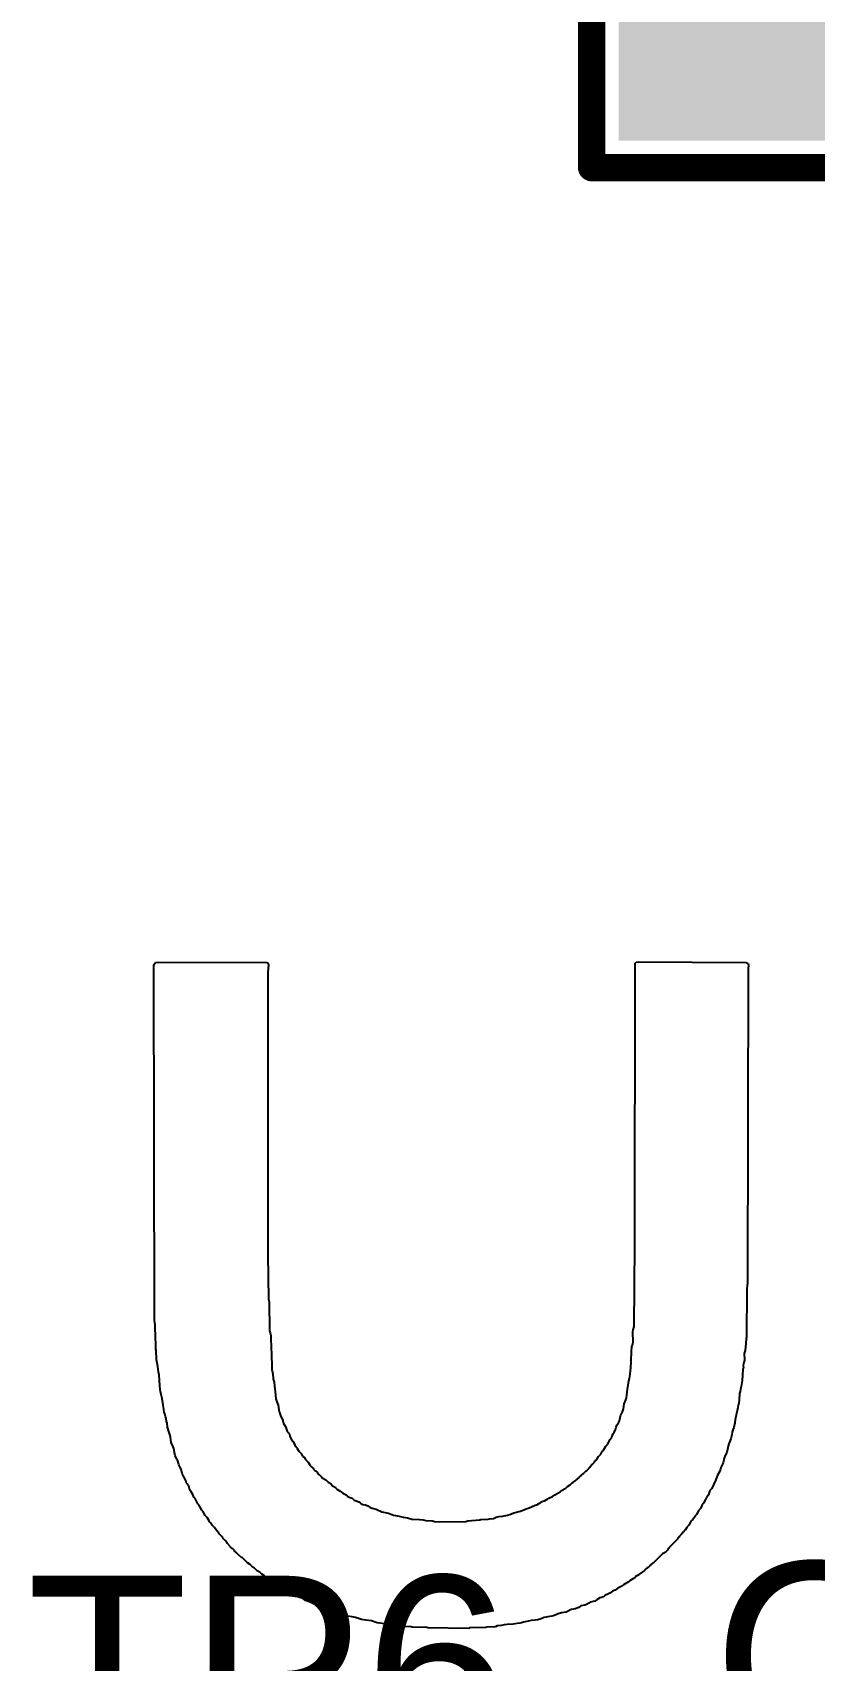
# Model space of a CAD drawing. Header units: inches. Extents: x -1.3 to 11.9, y -6.8 to 4.2.
# Drawn here: x 2.8949 to 3.0089, y 1.3427 to 1.58 of the extents above; entities that cross this region are included whole.
import ezdxf

# ---------------------------------------------------------------- set-up
doc = ezdxf.new("R2010")
doc.units = ezdxf.units.IN
doc.header["$MEASUREMENT"] = 0
for name, color, linetype in [('Bottom Overlay', 54, 'Continuous'), ('TOP', 1, 'Continuous'), ('Top Overlay', 2, 'Continuous'), ('Top Paste', 8, 'Continuous'), ('Top Solder', 216, 'Continuous')]:
    doc.layers.add(name, color=color, linetype=linetype)
doc.styles.add('Arial', font='', dxfattribs={"height": 0.2})
doc.styles.get('Arial').set_extended_font_data('Arial')

# ---------------------------------------------------------------- blocks, each defined once
blk = doc.blocks.new('C0603_185')
at = {"layer": 'TOP'}
for points in [[(-0.04134, 0.01772), (-0.01378, 0.01772), (-0.01378, -0.01772), (-0.04134, -0.01772)], [(0.01378, 0.01772), (0.04134, 0.01772), (0.04134, -0.01772), (0.01378, -0.01772)]]:
    blk.add_hatch(color=1, dxfattribs=at).paths.add_polyline_path(points)
at = {"layer": 'Top Paste'}
for points in [[(-0.04134, 0.01772), (-0.01378, 0.01772), (-0.01378, -0.01772), (-0.04134, -0.01772)], [(0.01378, 0.01772), (0.04134, 0.01772), (0.04134, -0.01772), (0.01378, -0.01772)]]:
    blk.add_hatch(color=8, dxfattribs=at).paths.add_polyline_path(points)
at = {"layer": 'Top Solder'}
for points in [[(-0.04331, 0.01969), (-0.01181, 0.01969), (-0.01181, -0.01969), (-0.04331, -0.01969)], [(0.01181, 0.01969), (0.04331, 0.01969), (0.04331, -0.01969), (0.01181, -0.01969)]]:
    blk.add_hatch(color=216, dxfattribs=at).paths.add_polyline_path(points)
at = {"layer": 'Top Overlay'}
for points in [[(-0.04724, 0.02362, 0.004, 0.004, 0), (-0.04724, -0.02362, 0.004, 0.004, 0)], [(-0.04724, 0.02362, 0.004, 0.004, 0), (0.04724, 0.02362, 0.004, 0.004, 0)], [(0.04724, 0.02362, 0.004, 0.004, 0), (0.04724, -0.02362, 0.004, 0.004, 0)], [(-0.04724, -0.02362, 0.004, 0.004, 0), (0.04724, -0.02362, 0.004, 0.004, 0)]]:
    blk.add_lwpolyline(points, format="xyseb", dxfattribs=at)
for points in [[(-0.04824, 0.02362, 0.002, 0.002, 1), (-0.04624, 0.02362, 0.002, 0.002, 1)], [(-0.04824, 0.02362, 0.002, 0.002, 1), (-0.04624, 0.02362, 0.002, 0.002, 1)], [(0.04624, 0.02362, 0.002, 0.002, 1), (0.04824, 0.02362, 0.002, 0.002, 1)], [(0.04624, 0.02362, 0.002, 0.002, 1), (0.04824, 0.02362, 0.002, 0.002, 1)], [(-0.04824, -0.02362, 0.002, 0.002, 1), (-0.04624, -0.02362, 0.002, 0.002, 1)], [(-0.04824, -0.02362, 0.002, 0.002, 1), (-0.04624, -0.02362, 0.002, 0.002, 1)], [(0.04624, -0.02362, 0.002, 0.002, 1), (0.04824, -0.02362, 0.002, 0.002, 1)], [(0.04624, -0.02362, 0.002, 0.002, 1), (0.04824, -0.02362, 0.002, 0.002, 1)]]:
    blk.add_lwpolyline(points, format="xyseb", close=True, dxfattribs=at)

msp = doc.modelspace()

# ---------------------------------------------------------------- linework, layer by layer
at = {"layer": 'Bottom Overlay'}
for p, q in [((2.91254, 1.44414), (2.91279, 1.44445)), ((2.91257, 1.44389), (2.91254, 1.44414)), ((2.91262, 1.3923), (2.91257, 1.44389)), ((2.91279, 1.44445), (2.91319, 1.44451)), ((2.91319, 1.44451), (2.92904, 1.44445)), ((2.92904, 1.44445), (2.92918, 1.44437)), ((2.92918, 1.44437), (2.92924, 1.44414)), ((2.92924, 1.44414), (2.92918, 1.44306)), ((2.92918, 1.44306), (2.92918, 1.40193)), ((2.98265, 1.40324), (2.9827, 1.44437)), ((2.9827, 1.44437), (2.98285, 1.44451)), ((2.98285, 1.44451), (2.98316, 1.44454)), ((2.98316, 1.44454), (2.9989, 1.44448)), ((2.9989, 1.44448), (2.99918, 1.44431)), ((2.99918, 1.44352), (2.99912, 1.39761)), ((2.99918, 1.44431), (2.99924, 1.44409)), ((2.99924, 1.44409), (2.99918, 1.44352)), ((2.98259, 1.39142), (2.98265, 1.40324)), ((2.92918, 1.40193), (2.92918, 1.40187)), ((2.92918, 1.40187), (2.92924, 1.39539)), ((2.99912, 1.39761), (2.99907, 1.39744)), ((2.92924, 1.39539), (2.9293, 1.39522)), ((2.9293, 1.39522), (2.92935, 1.395)), ((2.99901, 1.39687), (2.99895, 1.38983)), ((2.99907, 1.39744), (2.99901, 1.39687)), ((2.92935, 1.395), (2.92941, 1.39079)), ((2.91268, 1.39201), (2.91262, 1.3923)), ((2.91274, 1.39167), (2.91268, 1.39201)), ((2.91279, 1.38957), (2.91274, 1.39167)), ((2.92941, 1.39079), (2.92952, 1.39051)), ((2.92952, 1.39051), (2.92958, 1.39011)), ((2.98239, 1.39065), (2.98245, 1.39093)), ((2.98242, 1.38915), (2.98239, 1.39065)), ((2.98245, 1.39093), (2.98259, 1.39142)), ((2.91285, 1.38906), (2.91279, 1.38957)), ((2.91282, 1.38812), (2.91285, 1.38906)), ((2.91288, 1.38795), (2.91282, 1.38812)), ((2.92958, 1.39011), (2.92964, 1.38795)), ((2.98219, 1.38772), (2.98225, 1.38852)), ((2.98225, 1.38852), (2.98231, 1.38869)), ((2.98231, 1.38869), (2.98242, 1.38915)), ((2.99884, 1.38892), (2.99878, 1.3879)), ((2.9989, 1.38966), (2.99884, 1.38892)), ((2.99895, 1.38983), (2.9989, 1.38966)), ((2.91293, 1.38653), (2.91288, 1.38795)), ((2.91299, 1.3863), (2.91293, 1.38653)), ((2.91305, 1.38613), (2.91299, 1.3863)), ((2.91313, 1.38559), (2.91305, 1.38613)), ((2.92964, 1.38795), (2.9297, 1.38778)), ((2.9297, 1.38778), (2.92975, 1.38511)), ((2.98208, 1.3863), (2.98213, 1.38647)), ((2.98213, 1.38625), (2.98208, 1.3863)), ((2.98208, 1.38545), (2.98213, 1.38625)), ((2.98213, 1.38647), (2.98219, 1.38772)), ((2.9985, 1.38602), (2.99847, 1.38571)), ((2.99847, 1.38571), (2.9985, 1.38534)), ((2.99864, 1.3865), (2.9985, 1.38602)), ((2.99878, 1.3879), (2.99861, 1.3875)), ((2.99861, 1.3875), (2.99864, 1.3865)), ((2.91319, 1.38514), (2.91313, 1.38559)), ((2.91325, 1.3848), (2.91319, 1.38514)), ((2.9133, 1.38434), (2.91325, 1.3848)), ((2.91342, 1.38281), (2.9133, 1.38434)), ((2.92975, 1.38511), (2.92981, 1.38494)), ((2.92981, 1.38494), (2.92989, 1.38446)), ((2.92989, 1.38446), (2.92995, 1.38383)), ((2.92995, 1.38383), (2.93001, 1.38361)), ((2.93001, 1.38361), (2.93009, 1.38329)), ((2.93009, 1.38329), (2.93015, 1.38273)), ((2.98171, 1.38287), (2.98182, 1.38349)), ((2.98182, 1.38349), (2.98188, 1.38383)), ((2.98188, 1.38383), (2.98194, 1.38412)), ((2.98194, 1.38412), (2.98202, 1.38488)), ((2.98202, 1.38488), (2.98208, 1.38545)), ((2.99833, 1.38352), (2.99824, 1.38298)), ((2.99838, 1.38426), (2.99833, 1.38352)), ((2.99844, 1.38517), (2.99838, 1.38426)), ((2.9985, 1.38534), (2.99844, 1.38517)), ((2.91347, 1.38224), (2.91342, 1.38281)), ((2.91353, 1.38196), (2.91347, 1.38224)), ((2.91364, 1.3815), (2.91353, 1.38196)), ((2.91376, 1.38094), (2.91364, 1.3815)), ((2.91387, 1.38031), (2.91376, 1.38094)), ((2.93015, 1.38273), (2.93023, 1.38196)), ((2.93023, 1.38196), (2.93029, 1.38139)), ((2.93029, 1.38139), (2.93035, 1.38088)), ((2.93035, 1.38088), (2.93046, 1.38042)), ((2.98137, 1.38071), (2.98145, 1.38102)), ((2.98145, 1.38102), (2.98151, 1.38142)), ((2.98151, 1.38142), (2.9816, 1.3823)), ((2.9816, 1.3823), (2.98171, 1.38287)), ((2.99793, 1.38165), (2.99787, 1.38074)), ((2.99804, 1.38193), (2.99793, 1.38165)), ((2.9981, 1.38227), (2.99804, 1.38193)), ((2.99816, 1.38267), (2.9981, 1.38227)), ((2.99824, 1.38298), (2.99816, 1.38267)), ((2.91399, 1.37929), (2.91387, 1.38031)), ((2.91407, 1.37892), (2.91399, 1.37929)), ((2.91413, 1.37869), (2.91407, 1.37892)), ((2.91424, 1.37829), (2.91413, 1.37869)), ((2.93046, 1.38042), (2.93066, 1.37994)), ((2.93066, 1.37994), (2.93077, 1.37926)), ((2.93077, 1.37926), (2.93086, 1.37889)), ((2.93086, 1.37889), (2.93103, 1.37844)), ((2.98057, 1.37838), (2.98089, 1.37898)), ((2.98089, 1.37898), (2.981, 1.37943)), ((2.981, 1.37943), (2.98114, 1.38014)), ((2.98114, 1.38014), (2.98137, 1.38071)), ((2.99747, 1.37875), (2.99736, 1.37807)), ((2.99765, 1.37937), (2.99747, 1.37875)), ((2.9977, 1.3796), (2.99765, 1.37937)), ((2.99776, 1.38), (2.9977, 1.3796)), ((2.99782, 1.38017), (2.99776, 1.38)), ((2.99787, 1.38074), (2.99782, 1.38017)), ((2.91436, 1.37801), (2.91424, 1.37829)), ((2.91441, 1.37756), (2.91436, 1.37801)), ((2.91447, 1.37733), (2.91441, 1.37756)), ((2.91453, 1.37676), (2.91447, 1.37733)), ((2.91472, 1.37611), (2.91453, 1.37676)), ((2.93103, 1.37844), (2.93134, 1.37773)), ((2.93134, 1.37773), (2.9314, 1.37738)), ((2.9314, 1.37738), (2.9318, 1.37676)), ((2.9318, 1.37676), (2.93188, 1.37639)), ((2.93188, 1.37639), (2.932, 1.37611)), ((2.97964, 1.37602), (2.97986, 1.37636)), ((2.97986, 1.37636), (2.97995, 1.37673)), ((2.97995, 1.37673), (2.98006, 1.37702)), ((2.98006, 1.37702), (2.98029, 1.37736)), ((2.98029, 1.37736), (2.98043, 1.37767)), ((2.98043, 1.37767), (2.98052, 1.37815)), ((2.98052, 1.37815), (2.98057, 1.37838)), ((2.99694, 1.37633), (2.99685, 1.37602)), ((2.99708, 1.3767), (2.99694, 1.37633)), ((2.99719, 1.37716), (2.99708, 1.3767)), ((2.99725, 1.37733), (2.99719, 1.37716)), ((2.9973, 1.37784), (2.99725, 1.37733)), ((2.99736, 1.37807), (2.9973, 1.37784)), ((2.91484, 1.37582), (2.91472, 1.37611)), ((2.91492, 1.37551), (2.91484, 1.37582)), ((2.91498, 1.37528), (2.91492, 1.37551)), ((2.91509, 1.37449), (2.91498, 1.37528)), ((2.91535, 1.37389), (2.91509, 1.37449)), ((2.91546, 1.37361), (2.91535, 1.37389)), ((2.932, 1.37611), (2.93214, 1.37596)), ((2.93214, 1.37596), (2.93219, 1.37585)), ((2.93219, 1.37585), (2.93231, 1.37574)), ((2.93231, 1.37574), (2.93239, 1.37542)), ((2.93239, 1.37542), (2.93256, 1.37497)), ((2.93256, 1.37497), (2.93288, 1.37466)), ((2.93288, 1.37466), (2.93308, 1.37412)), ((2.93308, 1.37412), (2.93322, 1.37398)), ((2.93322, 1.37398), (2.93327, 1.37386)), ((2.93327, 1.37386), (2.93339, 1.37375)), ((2.93339, 1.37375), (2.93344, 1.37363)), ((2.97816, 1.37346), (2.97844, 1.37398)), ((2.97844, 1.37398), (2.97867, 1.3742)), ((2.97867, 1.3742), (2.97873, 1.37432)), ((2.97873, 1.37432), (2.97907, 1.37494)), ((2.97907, 1.37494), (2.97924, 1.37511)), ((2.97924, 1.37511), (2.97935, 1.3754)), ((2.97935, 1.3754), (2.97944, 1.37571)), ((2.97944, 1.37571), (2.97964, 1.37602)), ((2.99628, 1.37398), (2.99608, 1.37304)), ((2.99637, 1.37429), (2.99628, 1.37398)), ((2.99648, 1.37457), (2.99637, 1.37429)), ((2.99665, 1.37503), (2.99648, 1.37457)), ((2.99671, 1.37525), (2.99665, 1.37503)), ((2.99679, 1.37562), (2.99671, 1.37525)), ((2.99685, 1.37602), (2.99679, 1.37562)), ((2.91552, 1.37338), (2.91546, 1.37361)), ((2.91558, 1.37304), (2.91552, 1.37338)), ((2.91566, 1.37256), (2.91558, 1.37304)), ((2.91592, 1.37213), (2.91566, 1.37256)), ((2.91603, 1.37185), (2.91592, 1.37213)), ((2.91612, 1.37148), (2.91603, 1.37185)), ((2.91617, 1.37125), (2.91612, 1.37148)), ((2.93344, 1.37363), (2.93367, 1.37324)), ((2.93367, 1.37324), (2.93401, 1.3729)), ((2.93401, 1.3729), (2.93424, 1.3725)), ((2.93424, 1.3725), (2.93444, 1.37236)), ((2.93444, 1.37236), (2.93467, 1.37202)), ((2.93467, 1.37202), (2.93504, 1.37165)), ((2.93504, 1.37165), (2.93532, 1.37113)), ((2.97643, 1.37133), (2.97654, 1.37139)), ((2.97654, 1.37139), (2.97679, 1.37165)), ((2.97679, 1.37165), (2.97685, 1.37176)), ((2.97685, 1.37176), (2.97714, 1.37204)), ((2.97714, 1.37204), (2.97736, 1.37244)), ((2.97736, 1.37244), (2.9777, 1.37278)), ((2.9777, 1.37278), (2.97793, 1.37318)), ((2.97793, 1.37318), (2.9781, 1.37335)), ((2.9781, 1.37335), (2.97816, 1.37346)), ((2.99557, 1.37156), (2.9952, 1.37085)), ((2.99571, 1.37221), (2.99557, 1.37156)), ((2.99583, 1.37261), (2.99571, 1.37221)), ((2.99608, 1.37304), (2.99583, 1.37261)), ((2.91632, 1.37094), (2.91617, 1.37125)), ((2.91654, 1.3706), (2.91632, 1.37094)), ((2.91668, 1.37), (2.91654, 1.3706)), ((2.91691, 1.36949), (2.91668, 1.37)), ((2.9172, 1.36898), (2.91691, 1.36949)), ((2.93532, 1.37113), (2.93546, 1.37099)), ((2.93546, 1.37099), (2.93558, 1.37094)), ((2.93558, 1.37094), (2.93577, 1.37074)), ((2.93577, 1.37074), (2.93583, 1.37062)), ((2.93583, 1.37062), (2.93603, 1.37042)), ((2.93603, 1.37042), (2.93614, 1.37037)), ((2.93614, 1.37037), (2.93634, 1.37017)), ((2.93634, 1.37017), (2.9364, 1.37006)), ((2.9364, 1.37006), (2.93654, 1.36991)), ((2.93654, 1.36991), (2.93665, 1.36986)), ((2.93665, 1.36986), (2.93691, 1.3696)), ((2.93691, 1.3696), (2.93697, 1.36949)), ((2.93697, 1.36949), (2.93711, 1.36935)), ((2.93711, 1.36935), (2.93762, 1.36906)), ((2.93762, 1.36906), (2.93796, 1.36872)), ((2.97395, 1.36892), (2.97415, 1.36912)), ((2.97415, 1.36912), (2.97427, 1.36917)), ((2.97427, 1.36917), (2.97438, 1.36929)), ((2.97438, 1.36929), (2.97449, 1.36935)), ((2.97449, 1.36935), (2.97458, 1.36943)), ((2.97458, 1.36943), (2.97464, 1.36954)), ((2.97464, 1.36954), (2.97478, 1.36969)), ((2.97478, 1.36969), (2.97489, 1.36974)), ((2.97489, 1.36974), (2.9752, 1.37)), ((2.9752, 1.37), (2.97557, 1.37037)), ((2.97557, 1.37037), (2.97569, 1.37042)), ((2.97569, 1.37042), (2.976, 1.37074)), ((2.976, 1.37074), (2.97606, 1.37085)), ((2.97606, 1.37085), (2.97643, 1.37133)), ((2.99472, 1.36974), (2.99444, 1.36895)), ((2.99506, 1.37031), (2.99472, 1.36974)), ((2.99515, 1.37062), (2.99506, 1.37031)), ((2.9952, 1.37085), (2.99515, 1.37062)), ((2.91731, 1.36858), (2.9172, 1.36898)), ((2.91742, 1.36846), (2.91731, 1.36858)), ((2.91748, 1.36835), (2.91742, 1.36846)), ((2.91759, 1.36824), (2.91748, 1.36835)), ((2.91768, 1.36804), (2.91759, 1.36824)), ((2.91776, 1.36773), (2.91768, 1.36804)), ((2.91788, 1.36744), (2.91776, 1.36773)), ((2.91799, 1.36733), (2.91788, 1.36744)), ((2.91828, 1.36682), (2.91799, 1.36733)), ((2.91839, 1.36653), (2.91828, 1.36682)), ((2.93796, 1.36872), (2.93808, 1.36866)), ((2.93808, 1.36866), (2.93839, 1.36841)), ((2.93839, 1.36841), (2.93859, 1.36821)), ((2.93859, 1.36821), (2.93896, 1.36801)), ((2.93896, 1.36801), (2.93901, 1.3679)), ((2.93901, 1.3679), (2.93921, 1.3677)), ((2.93921, 1.3677), (2.93972, 1.36741)), ((2.93972, 1.36741), (2.94012, 1.36713)), ((2.94012, 1.36713), (2.9406, 1.36687)), ((2.9406, 1.36687), (2.94066, 1.36676)), ((2.94066, 1.36676), (2.94075, 1.36668)), ((2.94075, 1.36668), (2.94103, 1.36656)), ((2.97012, 1.36639), (2.97069, 1.36662)), ((2.97069, 1.36662), (2.971, 1.36687)), ((2.971, 1.36687), (2.97177, 1.3673)), ((2.97177, 1.3673), (2.97199, 1.36753)), ((2.97199, 1.36753), (2.97262, 1.36787)), ((2.97262, 1.36787), (2.97285, 1.3681)), ((2.97285, 1.3681), (2.97324, 1.36832)), ((2.97324, 1.36832), (2.97353, 1.36861)), ((2.97353, 1.36861), (2.97364, 1.36866)), ((2.97364, 1.36866), (2.97395, 1.36892)), ((2.99341, 1.3669), (2.99319, 1.36656)), ((2.9935, 1.36721), (2.99341, 1.3669)), ((2.99361, 1.3675), (2.9935, 1.36721)), ((2.99392, 1.36781), (2.99361, 1.3675)), ((2.99412, 1.36835), (2.99392, 1.36781)), ((2.99444, 1.36895), (2.99412, 1.36835)), ((2.91856, 1.36636), (2.91839, 1.36653)), ((2.91879, 1.36596), (2.91856, 1.36636)), ((2.91896, 1.36557), (2.91879, 1.36596)), ((2.91913, 1.3654), (2.91896, 1.36557)), ((2.91953, 1.36466), (2.91913, 1.3654)), ((2.9197, 1.36449), (2.91953, 1.36466)), ((2.92004, 1.36386), (2.9197, 1.36449)), ((2.94103, 1.36656), (2.94148, 1.36639)), ((2.94148, 1.36639), (2.94177, 1.36611)), ((2.94177, 1.36611), (2.94205, 1.36599)), ((2.94205, 1.36599), (2.94242, 1.36585)), ((2.94242, 1.36585), (2.94262, 1.36571)), ((2.94262, 1.36571), (2.94273, 1.3656)), ((2.94273, 1.3656), (2.94302, 1.36548)), ((2.94302, 1.36548), (2.94339, 1.3654)), ((2.94339, 1.3654), (2.94376, 1.36525)), ((2.94376, 1.36525), (2.9441, 1.36503)), ((2.9441, 1.36503), (2.94438, 1.36491)), ((2.94438, 1.36491), (2.94498, 1.36477)), ((2.94498, 1.36477), (2.9458, 1.3644)), ((2.9458, 1.3644), (2.94603, 1.36435)), ((2.94603, 1.36435), (2.94651, 1.36426)), ((2.94651, 1.36426), (2.94674, 1.3642)), ((2.96501, 1.36423), (2.9654, 1.36435)), ((2.9654, 1.36435), (2.96577, 1.36443)), ((2.96577, 1.36443), (2.966, 1.36449)), ((2.966, 1.36449), (2.96682, 1.36486)), ((2.96682, 1.36486), (2.96728, 1.36497)), ((2.96728, 1.36497), (2.96813, 1.36537)), ((2.96813, 1.36537), (2.96836, 1.36543)), ((2.96836, 1.36543), (2.96887, 1.36571)), ((2.96887, 1.36571), (2.96898, 1.36582)), ((2.96898, 1.36582), (2.96927, 1.36594)), ((2.96927, 1.36594), (2.96949, 1.36599)), ((2.96949, 1.36599), (2.97001, 1.36628)), ((2.97001, 1.36628), (2.97012, 1.36639)), ((2.99196, 1.36454), (2.99168, 1.36403)), ((2.99202, 1.36466), (2.99196, 1.36454)), ((2.99228, 1.36491), (2.99202, 1.36466)), ((2.99248, 1.36545), (2.99228, 1.36491)), ((2.9927, 1.36568), (2.99248, 1.36545)), ((2.99299, 1.36619), (2.9927, 1.36568)), ((2.9931, 1.36648), (2.99299, 1.36619)), ((2.99319, 1.36656), (2.9931, 1.36648)), ((2.92032, 1.36358), (2.92004, 1.36386)), ((2.9206, 1.36307), (2.92032, 1.36358)), ((2.92066, 1.36295), (2.9206, 1.36307)), ((2.92089, 1.36273), (2.92066, 1.36295)), ((2.92106, 1.36244), (2.92089, 1.36273)), ((2.9214, 1.3621), (2.92106, 1.36244)), ((2.92157, 1.36182), (2.9214, 1.3621)), ((2.94674, 1.3642), (2.94702, 1.36409)), ((2.94702, 1.36409), (2.94751, 1.36389)), ((2.94751, 1.36389), (2.9483, 1.36378)), ((2.9483, 1.36378), (2.94853, 1.36372)), ((2.94853, 1.36372), (2.9489, 1.36364)), ((2.9489, 1.36364), (2.94924, 1.36358)), ((2.94924, 1.36358), (2.94952, 1.36352)), ((2.94952, 1.36352), (2.95018, 1.36332)), ((2.95018, 1.36332), (2.95126, 1.36327)), ((2.95126, 1.36327), (2.95182, 1.36321)), ((2.95182, 1.36321), (2.95222, 1.36315)), ((2.95222, 1.36315), (2.95319, 1.3631)), ((2.95319, 1.3631), (2.95347, 1.36298)), ((2.95347, 1.36298), (2.95421, 1.36293)), ((2.95421, 1.36293), (2.95802, 1.36298)), ((2.95802, 1.36298), (2.9583, 1.3631)), ((2.9583, 1.3631), (2.95887, 1.36315)), ((2.95887, 1.36315), (2.96006, 1.36321)), ((2.96006, 1.36321), (2.96023, 1.36327)), ((2.96023, 1.36327), (2.96131, 1.36332)), ((2.96131, 1.36332), (2.96148, 1.36338)), ((2.96148, 1.36338), (2.96205, 1.36344)), ((2.96205, 1.36344), (2.96245, 1.36361)), ((2.96245, 1.36361), (2.96285, 1.36372)), ((2.96285, 1.36372), (2.96341, 1.36378)), ((2.96341, 1.36378), (2.96364, 1.36383)), ((2.96364, 1.36383), (2.96412, 1.36392)), ((2.96412, 1.36392), (2.96444, 1.364)), ((2.96444, 1.364), (2.96501, 1.36423)), ((2.99026, 1.3621), (2.99, 1.36173)), ((2.99032, 1.36222), (2.99026, 1.3621)), ((2.99054, 1.36244), (2.99032, 1.36222)), ((2.99088, 1.36307), (2.99054, 1.36244)), ((2.99111, 1.36329), (2.99088, 1.36307)), ((2.9914, 1.36369), (2.99111, 1.36329)), ((2.99145, 1.36381), (2.9914, 1.36369)), ((2.99168, 1.36403), (2.99145, 1.36381)), ((2.92185, 1.36153), (2.92157, 1.36182)), ((2.92191, 1.36142), (2.92185, 1.36153)), ((2.92203, 1.36131), (2.92191, 1.36142)), ((2.92208, 1.36119), (2.92203, 1.36131)), ((2.92248, 1.36079), (2.92208, 1.36119)), ((2.92254, 1.36068), (2.92248, 1.36079)), ((2.92265, 1.36057), (2.92254, 1.36068)), ((2.92271, 1.36045), (2.92265, 1.36057)), ((2.92296, 1.3602), (2.92271, 1.36045)), ((2.92322, 1.35989), (2.92296, 1.3602)), ((2.92327, 1.35977), (2.92322, 1.35989)), ((2.92373, 1.35932), (2.92327, 1.35977)), ((2.98804, 1.35954), (2.9877, 1.3592)), ((2.9881, 1.35966), (2.98804, 1.35954)), ((2.98887, 1.36043), (2.9881, 1.35966)), ((2.98912, 1.36074), (2.98887, 1.36043)), ((2.98918, 1.36085), (2.98912, 1.36074)), ((2.98949, 1.36116), (2.98918, 1.36085)), ((2.98975, 1.36148), (2.98949, 1.36116)), ((2.98981, 1.36159), (2.98975, 1.36148)), ((2.98989, 1.36168), (2.98981, 1.36159)), ((2.99, 1.36173), (2.98989, 1.36168)), ((2.92379, 1.3592), (2.92373, 1.35932)), ((2.92393, 1.35906), (2.92379, 1.3592)), ((2.92404, 1.35901), (2.92393, 1.35906)), ((2.9243, 1.35875), (2.92404, 1.35901)), ((2.92435, 1.35864), (2.9243, 1.35875)), ((2.9245, 1.35849), (2.92435, 1.35864)), ((2.92461, 1.35844), (2.9245, 1.35849)), ((2.92481, 1.35824), (2.92461, 1.35844)), ((2.92487, 1.35812), (2.92481, 1.35824)), ((2.92535, 1.35776), (2.92487, 1.35812)), ((2.92546, 1.3577), (2.92535, 1.35776)), ((2.9262, 1.35696), (2.92546, 1.3577)), ((2.98671, 1.35827), (2.9854, 1.35696)), ((2.98711, 1.35849), (2.98671, 1.35827)), ((2.98742, 1.35881), (2.98711, 1.35849)), ((2.98748, 1.35892), (2.98742, 1.35881)), ((2.98765, 1.35909), (2.98748, 1.35892)), ((2.9877, 1.3592), (2.98765, 1.35909)), ((2.9266, 1.35673), (2.9262, 1.35696)), ((2.92685, 1.35648), (2.9266, 1.35673)), ((2.92717, 1.35622), (2.92685, 1.35648)), ((2.92728, 1.35616), (2.92717, 1.35622)), ((2.92762, 1.35582), (2.92728, 1.35616)), ((2.92802, 1.3556), (2.92762, 1.35582)), ((2.9283, 1.35531), (2.92802, 1.3556)), ((2.9287, 1.35508), (2.9283, 1.35531)), ((2.92898, 1.3548), (2.9287, 1.35508)), ((2.92938, 1.35457), (2.92898, 1.3548)), ((2.98265, 1.35483), (2.9825, 1.35469)), ((2.9827, 1.35494), (2.98265, 1.35483)), ((2.9833, 1.35526), (2.9827, 1.35494)), ((2.98338, 1.35534), (2.9833, 1.35526)), ((2.98373, 1.35562), (2.98338, 1.35534)), ((2.98407, 1.35585), (2.98373, 1.35562)), ((2.98412, 1.35597), (2.98407, 1.35585)), ((2.98449, 1.35622), (2.98412, 1.35597)), ((2.98461, 1.35628), (2.98449, 1.35622)), ((2.98481, 1.35648), (2.98461, 1.35628)), ((2.98486, 1.35659), (2.98481, 1.35648)), ((2.98506, 1.35673), (2.98486, 1.35659)), ((2.98517, 1.35679), (2.98506, 1.35673)), ((2.98529, 1.3569), (2.98517, 1.35679)), ((2.9854, 1.35696), (2.98529, 1.3569)), ((2.92964, 1.35443), (2.92938, 1.35457)), ((2.9297, 1.35432), (2.92964, 1.35443)), ((2.92978, 1.35423), (2.9297, 1.35432)), ((2.93018, 1.35401), (2.92978, 1.35423)), ((2.93046, 1.35389), (2.93018, 1.35401)), ((2.93063, 1.35372), (2.93046, 1.35389)), ((2.93126, 1.35338), (2.93063, 1.35372)), ((2.93143, 1.35321), (2.93126, 1.35338)), ((2.93217, 1.35281), (2.93143, 1.35321)), ((2.93228, 1.35276), (2.93217, 1.35281)), ((2.93248, 1.35256), (2.93228, 1.35276)), ((2.93285, 1.35241), (2.93248, 1.35256)), ((2.93325, 1.3523), (2.93285, 1.35241)), ((2.97875, 1.35241), (2.97839, 1.35227)), ((2.97904, 1.35253), (2.97875, 1.35241)), ((2.97921, 1.3527), (2.97904, 1.35253)), ((2.97941, 1.35284), (2.97921, 1.3527)), ((2.97978, 1.35298), (2.97941, 1.35284)), ((2.98017, 1.35327), (2.97978, 1.35298)), ((2.98057, 1.35349), (2.98017, 1.35327)), ((2.98086, 1.35361), (2.98057, 1.35349)), ((2.98103, 1.35378), (2.98086, 1.35361)), ((2.98177, 1.35418), (2.98103, 1.35378)), ((2.98199, 1.3544), (2.98177, 1.35418)), ((2.9825, 1.35469), (2.98199, 1.3544)), ((2.93347, 1.35207), (2.93325, 1.3523)), ((2.93376, 1.3519), (2.93347, 1.35207)), ((2.93398, 1.35185), (2.93376, 1.3519)), ((2.93438, 1.35173), (2.93398, 1.35185)), ((2.93464, 1.35148), (2.93438, 1.35173)), ((2.93535, 1.35122), (2.93464, 1.35148)), ((2.93583, 1.35097), (2.93535, 1.35122)), ((2.93612, 1.35085), (2.93583, 1.35097)), ((2.93643, 1.35077), (2.93612, 1.35085)), ((2.93694, 1.35054), (2.93643, 1.35077)), ((2.93725, 1.35034), (2.93694, 1.35054)), ((2.93748, 1.35028), (2.93725, 1.35034)), ((2.93776, 1.35023), (2.93748, 1.35028)), ((2.93813, 1.35014), (2.93776, 1.35023)), ((2.93873, 1.34989), (2.93813, 1.35014)), ((2.97316, 1.35006), (2.97307, 1.34997)), ((2.97344, 1.35017), (2.97316, 1.35006)), ((2.97398, 1.35026), (2.97344, 1.35017)), ((2.97449, 1.35048), (2.97398, 1.35026)), ((2.97481, 1.35068), (2.97449, 1.35048)), ((2.9754, 1.35082), (2.97481, 1.35068)), ((2.97563, 1.35088), (2.9754, 1.35082)), ((2.97597, 1.35111), (2.97563, 1.35088)), ((2.97617, 1.35125), (2.97597, 1.35111)), ((2.97682, 1.35139), (2.97617, 1.35125)), ((2.97716, 1.35162), (2.97682, 1.35139)), ((2.97756, 1.35185), (2.97716, 1.35162)), ((2.97779, 1.3519), (2.97756, 1.35185)), ((2.97807, 1.35202), (2.97779, 1.3519)), ((2.97819, 1.35213), (2.97807, 1.35202)), ((2.9783, 1.35219), (2.97819, 1.35213)), ((2.97839, 1.35227), (2.9783, 1.35219)), ((2.93901, 1.34977), (2.93873, 1.34989)), ((2.93938, 1.34969), (2.93901, 1.34977)), ((2.93984, 1.34957), (2.93938, 1.34969)), ((2.94015, 1.34943), (2.93984, 1.34957)), ((2.9406, 1.34926), (2.94015, 1.34943)), ((2.94083, 1.3492), (2.9406, 1.34926)), ((2.94148, 1.34912), (2.94083, 1.3492)), ((2.94194, 1.34901), (2.94148, 1.34912)), ((2.94225, 1.34892), (2.94194, 1.34901)), ((2.94282, 1.34869), (2.94225, 1.34892)), ((2.94347, 1.34861), (2.94282, 1.34869)), ((2.94427, 1.34849), (2.94347, 1.34861)), ((2.94509, 1.34824), (2.94427, 1.34849)), ((2.94623, 1.34807), (2.94509, 1.34824)), ((2.94759, 1.34795), (2.94623, 1.34807)), ((2.94788, 1.3479), (2.94759, 1.34795)), ((2.94859, 1.34781), (2.94788, 1.3479)), ((2.94887, 1.3477), (2.94859, 1.34781)), ((2.95006, 1.34764), (2.94887, 1.3477)), ((2.95023, 1.34759), (2.95006, 1.34764)), ((2.96234, 1.34764), (2.96109, 1.34759)), ((2.96262, 1.34776), (2.96234, 1.34764)), ((2.96324, 1.34781), (2.96262, 1.34776)), ((2.96364, 1.34793), (2.96324, 1.34781)), ((2.96404, 1.34798), (2.96364, 1.34793)), ((2.96495, 1.34804), (2.96404, 1.34798)), ((2.96552, 1.3481), (2.96495, 1.34804)), ((2.96591, 1.34815), (2.96552, 1.3481)), ((2.96614, 1.34821), (2.96591, 1.34815)), ((2.96645, 1.3483), (2.96614, 1.34821)), ((2.96668, 1.34835), (2.96645, 1.3483)), ((2.96756, 1.34855), (2.96668, 1.34835)), ((2.96813, 1.34861), (2.96756, 1.34855)), ((2.96853, 1.34866), (2.96813, 1.34861)), ((2.96901, 1.34881), (2.96853, 1.34866)), ((2.96947, 1.34898), (2.96901, 1.34881)), ((2.96978, 1.34906), (2.96947, 1.34898)), ((2.97001, 1.34912), (2.96978, 1.34906)), ((2.97057, 1.34918), (2.97001, 1.34912)), ((2.9708, 1.34923), (2.97057, 1.34918)), ((2.97151, 1.34955), (2.9708, 1.34923)), ((2.97197, 1.34966), (2.97151, 1.34955)), ((2.97231, 1.34972), (2.97197, 1.34966)), ((2.97268, 1.3498), (2.97231, 1.34972)), ((2.97307, 1.34997), (2.97268, 1.3498)), ((2.95234, 1.34753), (2.95023, 1.34759)), ((2.95251, 1.34747), (2.95234, 1.34753)), ((2.95841, 1.34741), (2.95251, 1.34747)), ((2.95859, 1.34747), (2.95841, 1.34741)), ((2.96091, 1.34753), (2.95859, 1.34747)), ((2.96109, 1.34759), (2.96091, 1.34753))]:
    msp.add_line(p, q, dxfattribs=at)

# ---------------------------------------------------------------- block references
at = {"rotation": 90}
msp.add_blockref('C0603_185', (3, 1.60756), dxfattribs=at)

# ---------------------------------------------------------------- texts
at = {"layer": 'Top Overlay', "style": 'Arial'}
for s, p in [('C81', (2.994, 1.32952)), ('TP6', (2.894, 1.32752))]:
    msp.add_text(s, height=0.027559, dxfattribs=at).set_placement(p)

doc.saveas('drawing.dxf')
